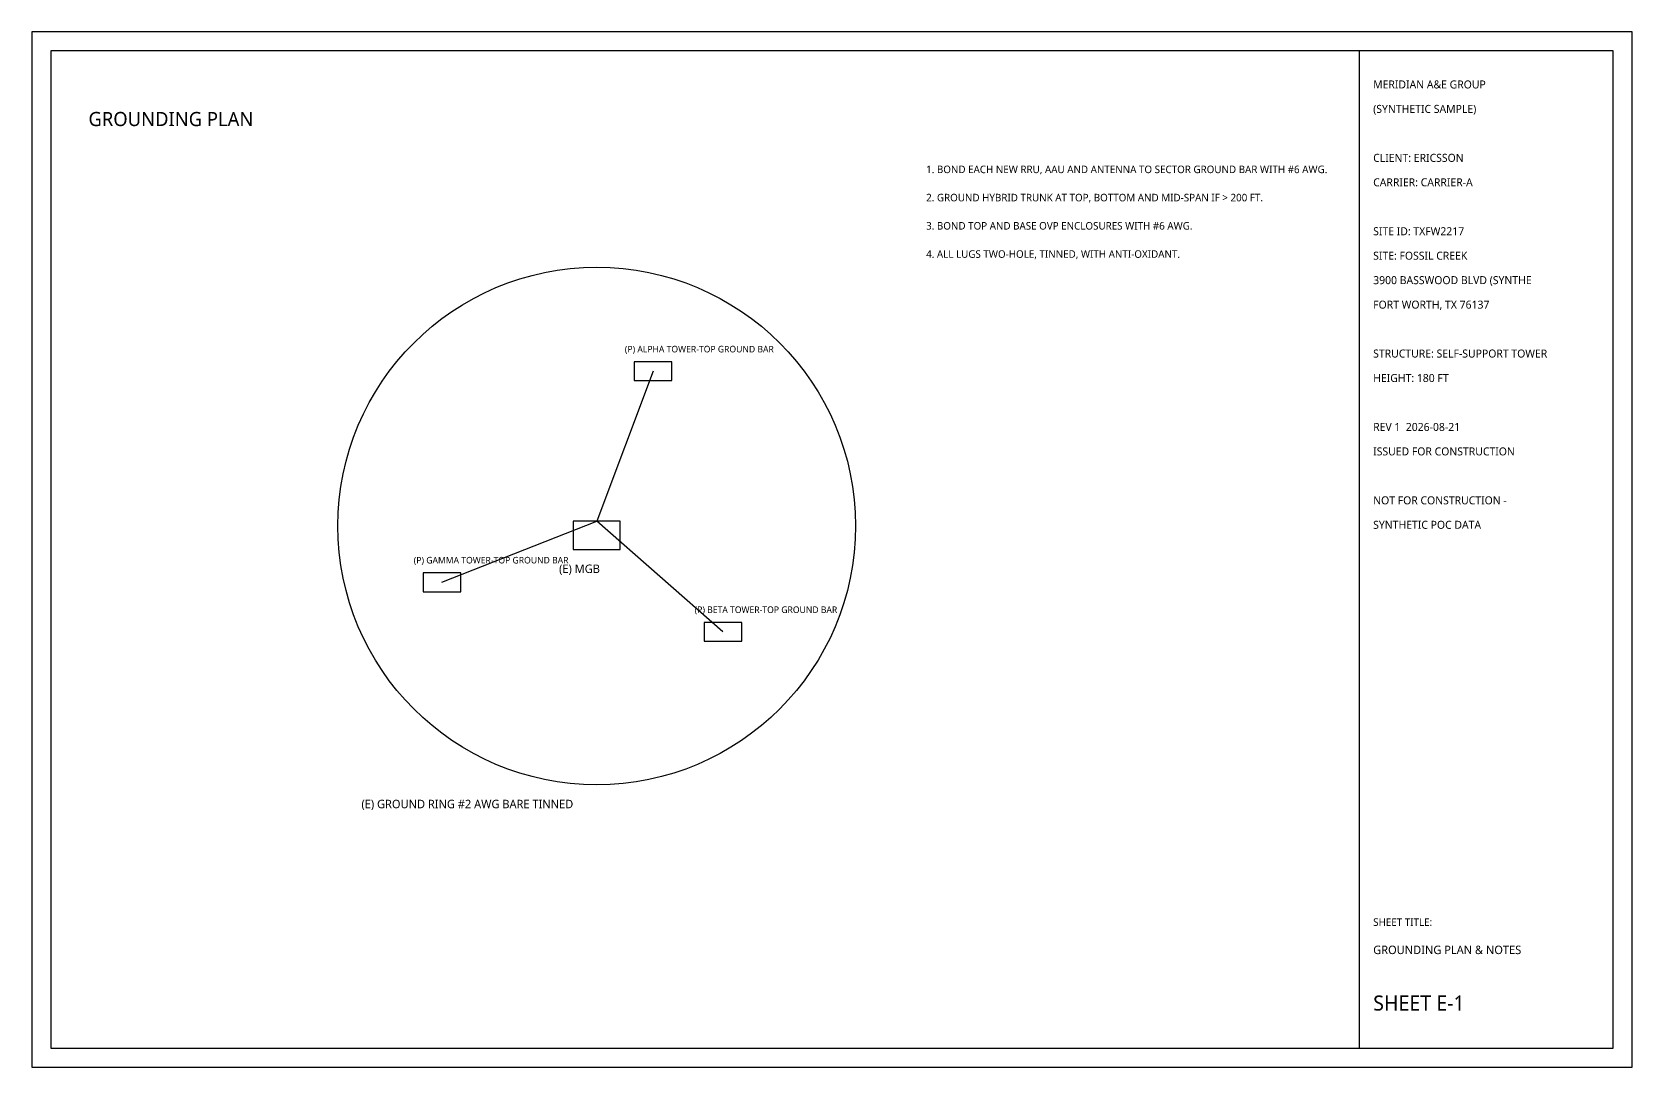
# Model space of a CAD drawing. Extents: x 0 to 1940, y 0 to 220.
# Drawn here: x 1600 to 1940, y 0 to 220 of the extents above; entities that cross this region are included whole.
import ezdxf

# ---------------------------------------------------------------- set-up
doc = ezdxf.new("R2010")
doc.units = 0
for name, color, linetype in [('A-BORDER', 7, 'Continuous'), ('A-TEXT', 7, 'Continuous'), ('A-TITLE', 7, 'Continuous'), ('E-GROUND', 2, 'Continuous')]:
    doc.layers.add(name, color=color, linetype=linetype)
doc.styles.add('OpenSans', font='OpenSans-Regular.ttf')

msp = doc.modelspace()

# ---------------------------------------------------------------- linework, layer by layer
at = {"layer": 'A-BORDER'}
for points in [[(1600, 0), (1940, 0), (1940, 220), (1600, 220)], [(1604, 4), (1936, 4), (1936, 216), (1604, 216)]]:
    msp.add_lwpolyline(points, close=True, dxfattribs=at)
at = {"layer": 'A-TITLE'}
msp.add_lwpolyline([(1882, 4), (1936, 4), (1936, 216), (1882, 216)], close=True, dxfattribs=at)
at = {"layer": 'E-GROUND'}
for p in [(1731.97, 147.89), (1687.11, 103.03), (1746.81, 92.5)]:
    msp.add_line(p, (1720, 116), dxfattribs=at)
for points in [[(1727.97, 145.89), (1735.97, 145.89), (1735.97, 149.89), (1727.97, 149.89)], [(1715, 110), (1725, 110), (1725, 116), (1715, 116)], [(1683.11, 101.03), (1691.11, 101.03), (1691.11, 105.03), (1683.11, 105.03)], [(1742.81, 90.5), (1750.81, 90.5), (1750.81, 94.5), (1742.81, 94.5)]]:
    msp.add_lwpolyline(points, close=True, dxfattribs=at)
msp.add_circle((1720, 115), 55, dxfattribs=at)

# ---------------------------------------------------------------- texts
at = {"layer": 'A-TEXT', "style": 'OpenSans'}
for s, height, p in [('GROUNDING PLAN', 3, (1612, 200)), ('1. BOND EACH NEW RRU, AAU AND ANTENNA TO SECTOR GROUND BAR WITH #6 AWG.', 1.6, (1790, 190)), ('2. GROUND HYBRID TRUNK AT TOP, BOTTOM AND MID-SPAN IF > 200 FT.', 1.6, (1790, 184)), ('3. BOND TOP AND BASE OVP ENCLOSURES WITH #6 AWG.', 1.6, (1790, 178)), ('4. ALL LUGS TWO-HOLE, TINNED, WITH ANTI-OXIDANT.', 1.6, (1790, 172)), ('(P) ALPHA TOWER-TOP GROUND BAR', 1.4, (1725.97, 151.89)), ('(P) GAMMA TOWER-TOP GROUND BAR', 1.4, (1681.11, 107.03)), ('(E) MGB', 1.8, (1712, 105)), ('(P) BETA TOWER-TOP GROUND BAR', 1.4, (1740.81, 96.5)), ('(E) GROUND RING #2 AWG BARE TINNED', 1.8, (1670, 55))]:
    msp.add_text(s, height=height, dxfattribs=at).set_placement(p)
at = {"layer": 'A-TITLE', "style": 'OpenSans'}
for s, height, p in [('MERIDIAN A&E GROUP', 1.7, (1885, 208)), ('(SYNTHETIC SAMPLE)', 1.7, (1885, 202.8)), ('CLIENT: ERICSSON', 1.7, (1885, 192.4)), ('CARRIER: CARRIER-A', 1.7, (1885, 187.2)), ('SITE ID: TXFW2217', 1.7, (1885, 176.8)), ('SITE: FOSSIL CREEK', 1.7, (1885, 171.6)), ('3900 BASSWOOD BLVD (SYNTHE', 1.7, (1885, 166.4)), ('FORT WORTH, TX 76137', 1.7, (1885, 161.2)), ('STRUCTURE: SELF-SUPPORT TOWER', 1.7, (1885, 150.8)), ('HEIGHT: 180 FT', 1.7, (1885, 145.6)), ('REV 1  2026-08-21', 1.7, (1885, 135.2)), ('ISSUED FOR CONSTRUCTION', 1.7, (1885, 130)), ('NOT FOR CONSTRUCTION -', 1.7, (1885, 119.6)), ('SYNTHETIC POC DATA', 1.7, (1885, 114.4)), ('SHEET TITLE:', 1.6, (1885, 30)), ('GROUNDING PLAN & NOTES', 1.8, (1885, 24)), ('SHEET E-1', 3.2, (1885, 12))]:
    msp.add_text(s, height=height, dxfattribs=at).set_placement(p)

doc.saveas('drawing.dxf')
